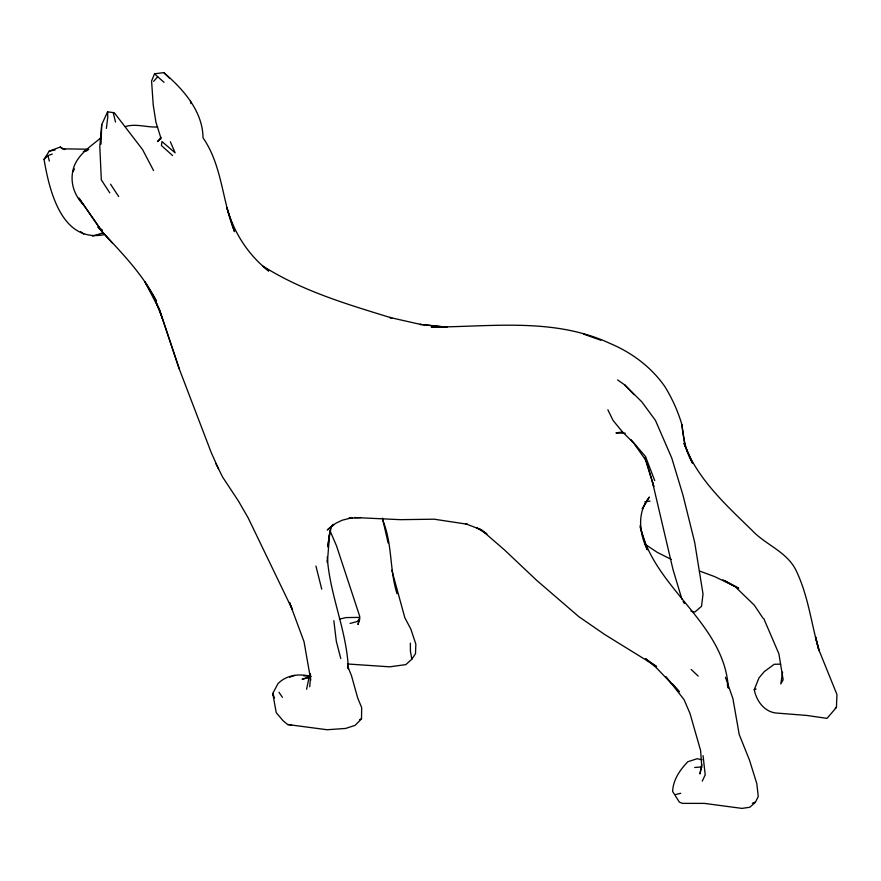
<?xml version="1.0" encoding="UTF-8"?>
<svg xmlns="http://www.w3.org/2000/svg" width="881" height="881" viewBox="0 0 881 881"><rect width="100%" height="100%" fill="white"/><g stroke="black" fill="none" stroke-linecap="round" stroke-linejoin="round"><path stroke-width="1.32" d="M311.191 676.509C299.694 673.359 286.688 674.769 278 683.612L272.769 693.446L276.216 712.586L282.999 720.658L287.613 724.512L327.137 729.743L345.605 728.444L355.142 725.349L361.496 718.819L361.673 707.564L357.785 698.27L351.508 675.771L347.654 666.102M101.018 144.132L101.733 124.551L107.603 111.832L114.277 112.724L142.546 149.55L153.558 170.529M780.654 664.164L774.256 664.274L764.245 671.663L758.982 677.907L754.235 689.735C756.427 700.648 763.937 711.419 775.621 712.982L806.611 715.427L827.028 718.367L836.421 707.41L836.95 694.503L819.286 650.894L815.509 636.842L818.978 650.652C811.258 623.66 808.152 594.609 795.51 569.335C786.138 551.396 765.259 544.579 751.834 530.153C725.68 504.637 696.882 478.559 684.052 443.429M640.102 527.036L647.271 549.799C639.232 532.917 636.853 512.566 649.363 497.06L642.227 509.031L646.423 501.454M309.727 686.773L310.508 677.456M101.733 124.551L99.806 146.565L101.326 179.867L109.751 192.84M101.04 137.711C89.653 147.281 75.105 156.157 72.605 172.136C70.447 184.294 75.05 196.155 83.497 204.91M106.37 128.406L107.757 117.283L107.603 111.832M782.603 672.126L780.797 683.931L783.143 679.813L778.903 653.845L763.783 618.572M701.805 764.268L699.921 773.981L701.518 766.944L694.68 767.483M306.61 689.261L308.835 678.535M331.597 526.1L329.087 536.507L327.809 546.969L329.769 532.179L327.38 562.519L327.303 560.206M684.152 443.352L692.686 463.45C685.649 451.49 683.348 438.176 681.883 424.62C677.93 411.13 672.104 398.333 664.726 386.374C651.246 367.146 631.963 352.708 610.434 343.623C553.863 317.171 491.279 326.939 431.316 327.06L446.777 327.192L420.733 324.461L389.644 317.424L391.814 317.997C347.764 304.463 302.392 291.126 263.188 266.238L268.683 271.029C248.233 254.939 233.95 232.771 226.913 207.773L234.533 231.681C222.089 201.011 222.265 165.54 203.015 137.799C202.817 111.215 183.017 88.915 163.778 72.605L154.538 73.806L151.587 80.986L153.206 104.839L155.926 122.217L161.08 138.614L157.523 141.533L160.926 137.37M702.256 781.15L705.207 774.851L703.06 755.623M72.605 172.136L74.544 168.899M103.694 234.731C61.681 242.749 49.303 190.604 44.05 159.329L49.248 151.125L60.282 147.05L64.941 149.55M347.433 663.977L389.765 666.829L405.822 664.615L411.834 659.197L415.491 653.702L415.843 644.165L410.865 629.144L404.831 617.724L391.803 570.194M330.32 528.038L333.613 524.36L327.291 529.977L335.562 523.402L342.07 520.264L352.235 517.654L348.755 518.391L360.648 517.576M153.624 81.327L157.732 76.746L154.538 73.806M44.05 159.329L47.893 155.673L52.254 154.032M755.094 802.591L749.808 807.26L741.967 808.395L704.459 803.395L682.412 803.373L679.361 802.139L672.599 791.424C673.183 779.762 679.912 769.906 687.841 761.735L697.179 758.728L702.135 759.818M835.243 708.06L836.421 707.41M359.635 719.722L361.496 718.819M752.374 803.296L755.667 801.776L758.277 796.457L756.79 783.583L749.456 760.028L739.214 734.512L732.937 698.688L725.415 677.192M754.235 689.735L756.019 689.03M289.728 677.203L294.717 675.375M88.254 149.847L83.266 151.631L86.922 150.728M310.101 676.685L302.106 679.24L309.925 677.324M92.384 236.163L103.198 232.837M125.201 126.622C135.817 123.219 146.852 127.646 157.666 126.952M350.076 623.451L356.959 621.59L359.889 618.792L357.994 624.563L359.756 616.458L336.52 545.868L329.802 530.23M675.804 794.497L680.738 793.285M339.405 619.156L346.09 617.581L359.69 617.394M49.248 151.125L55.074 150.023M644.804 501.829L650.068 501.069M646.797 462.69L653.823 486.51L645.443 459.739L633.714 443.099L622.559 431.987L615.929 432.934L625.29 433.232M88.728 149.23L62.243 148.823L60.282 147.05M354.68 517.521L400.403 519.669L434.157 519.195L467.249 524.217L465.609 523.755L481.147 529.723L486.907 533.963L477.05 528.016L481.147 529.723L504.516 549.953L536.518 580.205L578.784 616.634L604.663 634.485L656.565 666.554L645.465 658.647L655.927 667.358L679.405 691.805L672.258 683.645M303.571 675.793L308.625 676.024M420.733 324.461L419.918 324.395L446.777 327.192M287.613 724.512L291.622 725.03M690.891 611.084L694.724 612.108L701.551 606.326L703.016 593.981L694.657 542.222L682.995 495.21L671.774 458.076L655.475 420.446L641.797 401.824L624.728 384.909L617.625 379.931M583.707 334.152L600.798 340.22M699.58 571.02L714.568 576.581L738.674 588.233L725.371 581.053M671.355 559.446L657.215 552.332L645.2 544.304M722.872 579.819L734.908 586.416L754.323 605.192L762.979 618.165M102.295 229.919L97.89 227.023C119.056 250.303 141.863 272.471 156.322 300.884L144.891 281.832L159.461 309.683L179.217 368.82L211.176 452.416L218.609 469.077M80.534 231.538L83.761 234.082M157.732 76.746L164.02 82.318M172.533 155.496L161.41 145.541L161.961 141.544L175.132 152.831L170.341 141.72M691.189 669.461L698.204 676.112M163.778 72.605L169.295 78.013M624.728 384.909L634.078 394.644M102.559 232.177L79.037 198.247L102.559 232.177L112.217 242.98M630.939 439.564L645.553 456.6L654.704 480.574M665.981 676.597L684.041 699.591L689.966 713.368L700.626 750.59L701.816 767.406M622.559 431.987L613.055 420.446L607.868 409.764M683.039 601.503L684.504 603.551M278.98 692.268L282.416 697.312M110.532 184.173L118.66 196.54M215.944 463.736L222.717 477.238L238.476 501.091L248.156 517.863L292.492 609.85L289.508 602.472L304.033 641.698L310.784 680.165M644.738 457.702L646.423 461.413M162.522 318.889L155.001 299.496L159.461 309.683L179.217 368.82M274.465 697.983L272.769 693.446L273.253 695.373M347.532 666.278L348.358 668.866C346.817 630.466 329.67 594.95 327.269 556.891M681.916 599.179L672.996 569.522L652.458 481.962M382.883 520.638C392.552 544.029 389.435 569.831 397.023 593.75M727.299 684.416L728.334 688.072C724.556 622.107 652.502 588.001 640.168 525.351M47.893 155.673L49.347 161.08M340.793 658.581L336.311 641.247L333.833 620.687M388.103 542.927L382.453 518.182M315.949 566.054L321.719 589.125M113.33 113.054L115.51 122.052M411.834 659.197L410.414 651.147L410.359 643.141M681.883 424.62L685.022 445.973M190.549 101.106L190.902 103.551M310.365 673.569L310.53 676.212"/></g></svg>
